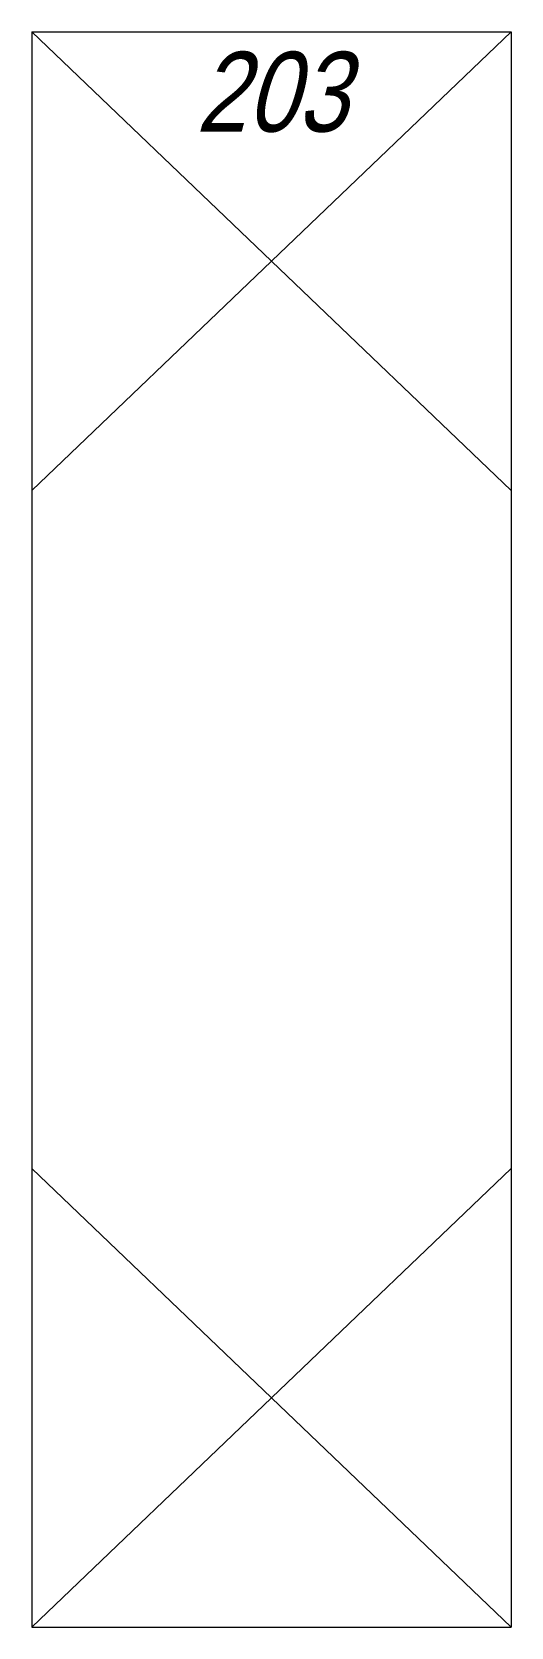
# Model space of a CAD drawing. Header units: millimetres. Extents: x 0 to 12, y -20 to 20.
import ezdxf
from ezdxf.enums import TextEntityAlignment as Align

# ---------------------------------------------------------------- set-up
doc = ezdxf.new("R2010")
doc.units = ezdxf.units.MM
doc.header["$LTSCALE"] = 0.5
doc.layers.get('0').update_dxf_attribs({"color": 9, "lineweight": 15})
doc.layers.add('Namebox', color=9, linetype='Continuous', lineweight=20)
doc.styles.add('Longhand', font='vnfont.shx', dxfattribs={"width": 0.85, "oblique": 15})

msp = doc.modelspace()

# ---------------------------------------------------------------- linework, layer by layer
at = {"ltscale": 0.5}
for p, q in [((0, 20), (0, -20)), ((0, 20), (12, 20)), ((0, 20), (12, 8.5)), ((12, 20), (0, 8.5)), ((12, 20), (12, -20)), ((0, -8.5), (12, -20)), ((0, -20), (12, -8.5)), ((0, -20), (12, -20))]:
    msp.add_line(p, q, dxfattribs=at)

# ---------------------------------------------------------------- texts
at = {"layer": 'Namebox', "color": 4, "style": 'Longhand', "oblique": 15, "width": 0.85}
msp.add_text('203', height=2, dxfattribs=at).set_placement((6, 19.5), align=Align.TOP_CENTER)

doc.saveas('drawing.dxf')
